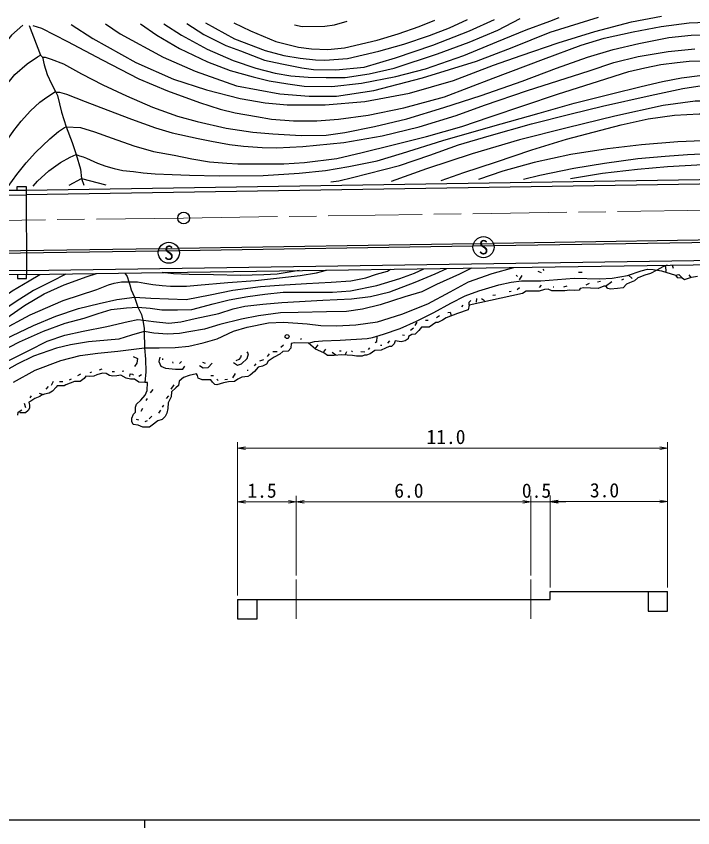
# Model space of a CAD drawing. Units: millimetres at full size, sheet at 1:1000, with parts at other scales. Extents: x 40000 to 680000, y 20000 to 380000.
# Drawn here: x 251614 to 338143, y 204000 to 307894 of the extents above; entities that cross this region are included whole.
import ezdxf
from ezdxf.enums import TextEntityAlignment as Align

# ---------------------------------------------------------------- set-up
doc = ezdxf.new("R2010")
doc.units = ezdxf.units.MM
doc.header["$LTSCALE"] = 1000
doc.linetypes.add('CHAIN', pattern=[18.5, 12, -1.5, 3.5, -1.5])
for name, color, linetype, lineweight in [('M-BGD', 7, 'Continuous', 25), ('M-BGD-EXST', 7, 'Continuous', 25), ('M-BMK', 2, 'CHAIN', 13), ('M-BMK-SRVR', 3, 'Continuous', 25), ('M-STR-HTXT', 7, 'Continuous', 13), ('M-STR-STR1', 1, 'Continuous', 25), ('M-TTL-BAND', 7, 'Continuous', 25)]:
    doc.layers.add(name, color=color, linetype=linetype, lineweight=lineweight)
doc.styles.add('ＭＳ ゴシック', font='')
doc.styles.get('ＭＳ ゴシック').set_extended_font_data('MS Gothic')

# ---------------------------------------------------------------- blocks, each defined once
blk = doc.blocks.new('open_arrow')
at = {"color": 0, "linetype": 'Continuous', "lineweight": -2}
blk.add_lwpolyline([(7.5, 1.25), (0, 0), (7.5, -1.25)], dxfattribs=at)

msp = doc.modelspace()

# ---------------------------------------------------------------- linework, layer by layer
at = {"layer": 'M-BGD'}
for p, q in [((258366, 286269), (259952, 287140)), ((259952, 287140), (263055, 286305)), ((251716, 286085), (252894, 286085)), ((251716, 285582), (251716, 286085)), ((252894, 286085), (252894, 285590)), ((310097, 278751), (272368, 278149)), ((310034, 278450), (272459, 277851)), ((312717, 278493), (310034, 278450)), ((310097, 278751), (312645, 278792)), ((269876, 278114), (235561, 277654)), ((269795, 277812), (235631, 277355)), ((272459, 277851), (269795, 277812)), ((269876, 278114), (272368, 278149)), ((318987, 275523), (319112, 275325)), ((334649, 275838), (334707, 275195)), ((335683, 275606), (335551, 275964)), ((252933, 274812), (246862, 274745)), ((251754, 274799), (251754, 274317)), ((251754, 274317), (252933, 274317)), ((252933, 274317), (252933, 274812)), ((315536, 274731), (315744, 274565)), ((315984, 274137), (316318, 274700)), ((318330, 275242), (318747, 275096)), ((323535, 275127), (324015, 275116)), ((329087, 274159), (329348, 274295)), ((330411, 274326), (329932, 274743)), ((337648, 274798), (337888, 274443)), ((318559, 273179), (318778, 273470)), ((320282, 273251), (320376, 273241)), ((321659, 273272), (322096, 273397)), ((324510, 273513), (324927, 273701)), ((325949, 273888), (326335, 273982)), ((326992, 273321), (327805, 273930)), ((312581, 272177), (312894, 272229)), ((314667, 272656), (314906, 272708)), ((315678, 272927), (315991, 273146)), ((310494, 271270), (310505, 271749)), ((311109, 271739), (311495, 271520)), ((308626, 270685), (308761, 270903)), ((305359, 269310), (305754, 269585)), ((302651, 268302), (302901, 268738)), ((303955, 269003), (304287, 269003)), ((301004, 267090), (301269, 267059)), ((302053, 267693), (302432, 268009)), ((288014, 266513), (288117, 266667)), ((299150, 266022), (299419, 266343)), ((284448, 264969), (284981, 264984)), ((285458, 265527), (285788, 265836)), ((289853, 265326), (290211, 265822)), ((290956, 264933), (291214, 265258)), ((292975, 265051), (293172, 265051)), ((293705, 264565), (293901, 264953)), ((294502, 265066), (294621, 264968)), ((295676, 264973), (296183, 264948)), ((296656, 265222), (296822, 265423)), ((298209, 265784), (298395, 265795)), ((270305, 264067), (270305, 263906)), ((282756, 263770), (283272, 263952)), ((283763, 264330), (284017, 264674)), ((292042, 264896), (292482, 264555)), ((271585, 263654), (271645, 263458)), ((272516, 263443), (272733, 263689)), ((275432, 263608), (275776, 263497)), ((282089, 263143), (282281, 263386)), ((259478, 261885), (259862, 262116)), ((261074, 262280), (261267, 262366)), ((262248, 262616), (262603, 262741)), ((263892, 262424), (264181, 262424)), ((265166, 262434), (265377, 262511)), ((267301, 261809), (267647, 262030)), ((276486, 261898), (276860, 261908)), ((279327, 261605), (279640, 262171)), ((281169, 262577), (281290, 262577)), ((256108, 260652), (256368, 261180)), ((257157, 261123), (257570, 261113)), ((258436, 261334), (258696, 261459)), ((277284, 261434), (277446, 261242)), ((278306, 261403), (278629, 261423)), ((255454, 260171), (255724, 260508)), ((269078, 260126), (268750, 259701)), ((271425, 260171), (271830, 260686)), ((253376, 259054), (253578, 259285)), ((254541, 259642), (255037, 259456)), ((268364, 258949), (268190, 258698)), ((270834, 258970), (271117, 259307)), ((252616, 258343), (252780, 257795)), ((270318, 257851), (270494, 258117)), ((267784, 257656), (267553, 257270)), ((268615, 256343), (268962, 256710)), ((269850, 257077), (270101, 257482)), ((266973, 256305), (267244, 256208)), ((268113, 255996), (268383, 256150))]:
    msp.add_line(p, q, dxfattribs=at)
for points in [[(258625, 306830), (261400, 305054), (266909, 301968), (271724, 299826), (275941, 298456), (280269, 297383), (283432, 296786), (286284, 296540), (291134, 296557), (296184, 296997), (301913, 298051), (307544, 299669), (312640, 301619), (316214, 302886), (320923, 304484), (325640, 305960), (330319, 307174), (334167, 307894)], [(263042, 306920), (264895, 305640), (270393, 302640), (274479, 300861), (279789, 299002), (285311, 297951), (289082, 297664), (292566, 297681), (297341, 298391), (303570, 300015), (310487, 302128), (315045, 303906), (319898, 305850), (326075, 307761)], [(267521, 306919), (269578, 305477), (272498, 303752), (276094, 302039), (278964, 300945), (281900, 300149), (283974, 299635), (286353, 299220), (288443, 298955), (291960, 298905), (295759, 299319), (300180, 300165), (303962, 301160), (308844, 302871), (313091, 304628), (316829, 306156), (319865, 307267), (321059, 307715)], [(270475, 306932), (272755, 305457), (276030, 303685), (279359, 302227), (282262, 301243), (284746, 300602), (286747, 300257), (288944, 300093), (291256, 300044), (293683, 300044), (296750, 300503), (299938, 301241), (305497, 303077), (309553, 304571), (313210, 306128), (316082, 307605)], [(252436, 306742), (250988, 305468), (249801, 303992), (248411, 301618), (247223, 299476), (246068, 297279), (245999, 296869)], [(253258, 306719), (254700, 302889), (254967, 302639), (255193, 301671), (255568, 300413), (256114, 299236), (256656, 298271), (256908, 297755), (257404, 295624), (258006, 293745), (258772, 291747), (259269, 290179), (259824, 288336), (259952, 287140), (260274, 286280)], [(253743, 306720), (254845, 306347), (258169, 304641), (262613, 302314), (267275, 299876), (270955, 298330), (275062, 296855), (277680, 296017), (279600, 295537), (282338, 295040), (284276, 294702), (287072, 294524), (290059, 294506), (292818, 294720), (296626, 295235), (301177, 296159), (306411, 297581), (312597, 299961), (319074, 302399), (323880, 304195), (326831, 305066), (330534, 305901), (334108, 306559), (337687, 307056), (341047, 307198)], [(273415, 306953), (275604, 305560), (278408, 304167), (280293, 303485), (283357, 302254), (285578, 301800), (288163, 301281), (289622, 301087), (292475, 301038), (296122, 301378), (300130, 302578), (304899, 304183), (309604, 306014), (312781, 307456)], [(275807, 307032), (279543, 304990), (283470, 303522), (285861, 302867), (287912, 302531), (289899, 302323), (291101, 302259), (293969, 302483), (298012, 303429), (301168, 304309), (304489, 305433), (307037, 306426), (309313, 307467)], [(279425, 307069), (281598, 306015), (284823, 304674), (287712, 303925), (289377, 303717), (291468, 303621), (293591, 303829), (297794, 304834), (300476, 305648), (303157, 306589), (305169, 307403)], [(287185, 306772), (288187, 306597), (291097, 306637), (292306, 306803), (293928, 307248)], [(254967, 302639), (255331, 302663), (256062, 302402), (257642, 301797), (259952, 300516), (262691, 299121), (265699, 297690), (269034, 296241), (272223, 295118), (274747, 294430), (278480, 293561), (281869, 293072), (284413, 292852), (288037, 292635), (291254, 292671), (293646, 293015), (297451, 293776), (301565, 294754), (306303, 296223), (311088, 297726), (316333, 299575), (320719, 301260), (324695, 302657), (327957, 303635), (331237, 304396), (335069, 305177), (337933, 305485), (342373, 305576)], [(256704, 298173), (257135, 298173), (258050, 297907), (260431, 296983), (263334, 295883), (266352, 294726), (269407, 293588), (271576, 292961), (274897, 292221), (276605, 291899), (278882, 291481), (280675, 291271), (283085, 291101), (284963, 291044), (288266, 291196), (293510, 291747), (298425, 292600), (303140, 293741), (307903, 295201), (311509, 296510), (317021, 298391), (324883, 300895), (328053, 301976), (331174, 302736), (335007, 303400), (338423, 303723)], [(248857, 295952), (249271, 297028), (249873, 298460), (251421, 300437), (252998, 301813), (254340, 302702), (254700, 302889)], [(258006, 293745), (259841, 293653), (261630, 293093), (263884, 292271), (266675, 291321), (269189, 290596), (271824, 290102), (274078, 289648), (276346, 289240), (278541, 289076), (279967, 288978), (285838, 289017), (288463, 289172), (292607, 289694), (295867, 290448), (299830, 291416), (304086, 292518), (308590, 293786), (312217, 295034), (320861, 297900), (326100, 299567), (329969, 300824), (332007, 301308), (334077, 301724), (336166, 301975), (337689, 302140), (340340, 302179)], [(259269, 290179), (259712, 290004), (260178, 289896), (260584, 289706), (262000, 289089), (263077, 288709), (264132, 288398), (265241, 288152), (266594, 288033), (267841, 287866), (269399, 287737), (271547, 287638), (273754, 287530), (277570, 287470), (283196, 287519), (287791, 287816), (291181, 288163), (294140, 288657), (297760, 289370), (301006, 290360), (306198, 291974), (312260, 293727), (318481, 295491), (322970, 296779), (327732, 297977), (331539, 298898), (334292, 299543), (336717, 299998), (339048, 300285)], [(248095, 287661), (248858, 288842), (249568, 290392), (250337, 291842), (251308, 293262), (252238, 294470), (253441, 295774), (254645, 296890), (255529, 297528), (256656, 298271)], [(291857, 286682), (292878, 286804), (294603, 287248), (300643, 288794), (304516, 290105), (308185, 291416), (312099, 292563), (317521, 294109), (322603, 295420), (326579, 296362), (332676, 297737), (336857, 298638), (339357, 299007), (343217, 298986), (346803, 298269), (352241, 296753), (356893, 295032), (361902, 292816), (364771, 291239), (367907, 289272), (370305, 287839)], [(368128, 287799), (364776, 289719), (359968, 291987), (354745, 294108), (350007, 295752), (346303, 296625), (343514, 297020), (338436, 297041), (334367, 296456), (328186, 295104), (322082, 293604), (315984, 292085), (309938, 290293), (304070, 288338), (299574, 286757)], [(305943, 286882), (308877, 287880), (312915, 289212), (317555, 290772), (322009, 292165), (328996, 294001), (332451, 294770), (335822, 295207), (338965, 295394), (344178, 295395), (347675, 294521), (352378, 293231), (355985, 291961), (360959, 289923), (365495, 287801)], [(250262, 285572), (250568, 286105), (251679, 287624), (252892, 289128), (254062, 290433), (255918, 292215), (257029, 293135), (257803, 293661), (258006, 293745)], [(361916, 287739), (359106, 288841), (354174, 290339), (350928, 291067), (347737, 291543), (345073, 291897), (341494, 292022), (336222, 291813), (331582, 291417), (327246, 290897), (322542, 290190), (317873, 289168), (313835, 288045), (310755, 286984)], [(253771, 286156), (254325, 286791), (255779, 288111), (257295, 289183), (258497, 289865), (259269, 290179)], [(316499, 287026), (318580, 287567), (322951, 288461), (326854, 289085), (331100, 289688), (334596, 290000), (337489, 290208), (341069, 290354), (346385, 290250), (349382, 289834), (352711, 289127), (356249, 288253), (358039, 287567)], [(352517, 287608), (349644, 288132), (346834, 288530), (344254, 288844), (342388, 288949), (339452, 288886), (334922, 288635), (331077, 288277), (326610, 287774), (322499, 287082)], [(252894, 285590), (249348, 285566), (249348, 284983), (252896, 285024)], [(252931, 275355), (238583, 275104), (220871, 274912), (202802, 274576), (193008, 274407), (173423, 271883), (157305, 272094), (146078, 273864), (132082, 276476), (115716, 279017)], [(350157, 279386), (349277, 279375), (312645, 278792)], [(350087, 279085), (349281, 279075), (312717, 278493)], [(309850, 275658), (308290, 274887), (305371, 273536), (303484, 272627), (301329, 271975), (298176, 270930), (295902, 270397), (293875, 270107), (291301, 270051), (287653, 269986), (285433, 269921), (282614, 269551), (280418, 269117), (277655, 268415), (275693, 267829), (273682, 267483), (272512, 267289), (270976, 267193), (269215, 267306), (267992, 267523), (266340, 267063), (264740, 266564), (263282, 266428), (260877, 266203), (258565, 265840), (256747, 265398), (253841, 264383), (251718, 263362), (249245, 262002)], [(249583, 267601), (253379, 269653), (257605, 271486), (261908, 272920), (263433, 273521), (264152, 273718), (265070, 273873), (266002, 273901), (267137, 273888), (268055, 273704), (269085, 273563), (270285, 273422), (271357, 273351), (273390, 273323), (274805, 273479), (278659, 273818), (282207, 274072), (285270, 274411), (287942, 274694), (290003, 275046), (291315, 275382)], [(249659, 264983), (252015, 266230), (255119, 267586), (257864, 268615), (260292, 269228), (262102, 269836), (263771, 270335), (265705, 270569), (267171, 270631), (268736, 270538), (270249, 270319), (272261, 270288), (274071, 270351), (276816, 271068), (278852, 271598), (281223, 272019), (283406, 272315), (285746, 272580), (290136, 272549), (292085, 272565), (294347, 272752), (297752, 273439), (300682, 274319), (302541, 274998), (303758, 275567)], [(250134, 266544), (253831, 268311), (256672, 269485), (259565, 270463), (262210, 271106), (264475, 271617), (266729, 271925), (268833, 271793), (273369, 271613), (276407, 272246), (279306, 272816), (282871, 273313), (285242, 273459), (288720, 273664), (291882, 273869), (294425, 274029), (296339, 274409), (297712, 274862), (299109, 275271), (299471, 275503)], [(250580, 263760), (253229, 265100), (255560, 266313), (257827, 267079), (260189, 267557), (263222, 268164), (265936, 268802), (267159, 269085), (267896, 268973), (269178, 268796), (271116, 268604), (272675, 268765), (274486, 269197), (277546, 269854), (279346, 270431), (280869, 270784), (283160, 271024), (285568, 271264), (290813, 271553), (294483, 271729), (296907, 272034), (299406, 272611), (302659, 273860), (305215, 274905), (306689, 275611)], [(251258, 261064), (254020, 262581), (257330, 263824), (259810, 264457), (262070, 264780), (264605, 265022), (268006, 265430), (269905, 265462), (271928, 265472), (273685, 265667), (275540, 266074), (277314, 266578), (279397, 267570), (281160, 268093), (283877, 268630), (285781, 268711), (288808, 268500), (290587, 268305), (292556, 268272), (295046, 268370), (297834, 268778), (300926, 269738), (304245, 271071), (307132, 272621), (309459, 273890), (312507, 274966), (315257, 275738)], [(334886, 276030), (334315, 275818), (333559, 275383), (332725, 274966), (332013, 274729), (331258, 274465), (331124, 274410), (330702, 273998), (330035, 273778), (329674, 273576), (329253, 273137), (328523, 273049), (327636, 272961), (327267, 273040), (327030, 273321), (326754, 273320), (326051, 273039), (325067, 273066), (324215, 273110), (323749, 273022), (323609, 272829), (322967, 272802), (322361, 272829), (321795, 272740), (320117, 272722), (319633, 272968), (319185, 272915), (318509, 272687), (316848, 272687), (316352, 272387), (309559, 270915), (309435, 270287), (308072, 269818), (306606, 269284), (306145, 268974), (305543, 268691), (305295, 268682), (304410, 268071), (303454, 268071), (303108, 267655), (302630, 267204), (302196, 267160), (301798, 266912), (301745, 266593), (301380, 266335), (300848, 266220), (300069, 266352), (299936, 265945), (299609, 265627), (299325, 265609), (298847, 265379), (298281, 265140), (297480, 265112), (296869, 264687), (296417, 264501), (296178, 264519), (295859, 264377), (295142, 264377), (294629, 264457), (293274, 264527), (292287, 264474), (291429, 264474), (290959, 264793), (289897, 265288), (289004, 266048), (287212, 266084), (286786, 265995), (286750, 265398), (286393, 264997), (285706, 264961), (285331, 264649), (284615, 264227), (283839, 263746), (283607, 263336), (283125, 263077), (282572, 262988), (282072, 262417), (281528, 261944), (281249, 261756), (280464, 261702), (279946, 261426), (279527, 261140), (278742, 261069), (278144, 260944), (277252, 260694), (276999, 260730), (276704, 261042), (276517, 261336), (275410, 261336), (274902, 261568), (274804, 261907), (274679, 262130), (273742, 261916), (273010, 261648), (272454, 261174), (272356, 260630), (272035, 260300), (271464, 259809), (271419, 259148), (271026, 258416), (270990, 257685), (270892, 257088), (270660, 256651), (270285, 256258), (269705, 256080), (269536, 255964), (269187, 255658), (268660, 255284), (267804, 255293), (267215, 255542), (266590, 255640), (266385, 256015), (266394, 256434), (266608, 256960), (266867, 257204), (266876, 257829), (267001, 258239), (267545, 258729), (268116, 259371), (268366, 259996), (268420, 260994), (268046, 261010), (267311, 261051), (266731, 261443), (266231, 261416), (265687, 261568), (265000, 261924), (264465, 261853), (263965, 261800), (263544, 261910), (263132, 262152), (262662, 262215), (261932, 261991), (261525, 261816), (261027, 261776), (260526, 261830), (260287, 261501), (259803, 261130), (259046, 261117), (258527, 260933), (257976, 260714), (257758, 260592), (256858, 260592), (256715, 260391), (256258, 259907), (255806, 259652), (255214, 259513), (254859, 259399), (254639, 259216), (253994, 258952), (253493, 258625), (253206, 258491), (253331, 258110), (253318, 257721), (253125, 257412), (252794, 257130), (252091, 257112)], [(287782, 275330), (284970, 274882), (283280, 274796), (280290, 274711), (276844, 274796), (273713, 274839), (271744, 274917), (270284, 275070)], [(289004, 266048), (289760, 266271), (290773, 266323), (293040, 266426), (296491, 266632), (297161, 266786), (298607, 267183), (300737, 267921), (302797, 268865), (305047, 269981), (307182, 271151), (309019, 272078), (310788, 272730), (313351, 273487), (314914, 273848), (316219, 274002), (318726, 274036), (322974, 274346), (326254, 274295), (327855, 274382), (329778, 274691), (331547, 275291), (332337, 275514), (333062, 275463), (334127, 275291), (335947, 274742), (336161, 274427), (336781, 274418), (337092, 274211), (337980, 274470), (338731, 274608)], [(231081, 256601), (234437, 259496), (237417, 262198), (240313, 264735), (242893, 266715), (245607, 268902), (248545, 270914), (251079, 272727), (253284, 274032), (254613, 274837)], [(257950, 274886), (256122, 273916), (253806, 272787), (251615, 271392), (249253, 269811), (246309, 267775), (243166, 265498), (240319, 263183), (237636, 260975), (235223, 258911), (232639, 256578)], [(234425, 256675), (236992, 258921), (239351, 261012), (242183, 263300), (244214, 264855), (246726, 266738), (249530, 268676), (252690, 270873), (255188, 272337), (257727, 273522), (260702, 274571), (261860, 274945)], [(265503, 274999), (265815, 274579), (266002, 273901), (266155, 273524), (266320, 272880), (266729, 271925), (267171, 270631), (267642, 269698), (267802, 268987), (267997, 267904), (267992, 267523), (268028, 265430), (268137, 263991), (268203, 262389), (268046, 261010)], [(335947, 274742), (336347, 274835), (336781, 274418)], [(309559, 270915), (309543, 271268), (309762, 271497)], [(306813, 269974), (307120, 270005), (307234, 269580)], [(297515, 266126), (297743, 266270), (297784, 266849)], [(279399, 263548), (279925, 263224), (280442, 263376), (281161, 264075), (281323, 264672), (281141, 264935)], [(266579, 264348), (267106, 264065), (267045, 263488), (266721, 263043)], [(269962, 264247), (269841, 263690), (270114, 263113), (270722, 262850), (271968, 262708), (272940, 262698), (273173, 263113)], [(280371, 264470), (280289, 264199), (280084, 263948), (279715, 263779)], [(275040, 263174), (275516, 262880), (276164, 262931), (276661, 263498)], [(266156, 261780), (266195, 262117), (266474, 262078), (266599, 261924)], [(251802, 256832), (251841, 257206), (252349, 257498)], [(279925, 233240), (319925, 233240), (319925, 234240), (334925, 234240)], [(332425, 234240), (332425, 231740), (334925, 231740), (334925, 234240)], [(279925, 233240), (279925, 230740), (282425, 230740), (282425, 233240)]]:
    msp.add_lwpolyline(points, dxfattribs=at)
msp.add_circle((286252, 266879), 250, dxfattribs=at)
at = {"layer": 'M-BGD-EXST'}
for centre in [(311378, 278325), (271130, 277613)]:
    msp.add_circle(centre, 1350, dxfattribs=at)
at = {"layer": 'M-BMK'}
for p, q in [((287425, 235784), (287425, 230740)), ((317425, 235784), (317425, 230740))]:
    msp.add_line(p, q, dxfattribs=at)
msp.add_lwpolyline([(74793, 296502), (84089, 293867), (92203, 291512), (100805, 289247), (107432, 287599), (110469, 286868), (113151, 286425), (117544, 285468), (123357, 284463), (130709, 283269), (137740, 282493), (144983, 281798), (147924, 281640), (155022, 281241), (161201, 280990), (167630, 280882), (173108, 280894), (187864, 280998), (273025, 282056), (373064, 283555)], dxfattribs=at)
at = {"layer": 'M-BMK-SRVR'}
msp.add_circle((273025, 282056), 750, dxfattribs=at)
msp.add_circle((273025, 282056), 750, dxfattribs=at)
at = {"layer": 'M-STR-HTXT'}
for p, q in [((279925, 233740), (279925, 253357)), ((334925, 252607), (279925, 252607)), ((334925, 234740), (334925, 253357)), ((287425, 236284), (287425, 246480)), ((317425, 236284), (317425, 246480)), ((319925, 234740), (319925, 246525)), ((287425, 245730), (279925, 245730)), ((317425, 245730), (287425, 245730)), ((321925, 245730), (315425, 245730)), ((334925, 245775), (319925, 245775))]:
    msp.add_line(p, q, dxfattribs=at)
at = {"layer": 'M-STR-STR1'}
msp.add_line((252894, 285590), (252933, 274812), dxfattribs=at)
for points in [[(387684, 287591), (363210, 287329), (252894, 285590)], [(387691, 287025), (363218, 286763), (252896, 285024)], [(252931, 275355), (341129, 276665), (387814, 277390)], [(252933, 274812), (341138, 276123), (387821, 276847)]]:
    msp.add_lwpolyline(points, dxfattribs=at)
at = {"layer": 'M-TTL-BAND'}
for p, q in [((40000, 205000), (579000, 205000)), ((268000, 205000), (268000, 204000))]:
    msp.add_line(p, q, dxfattribs=at)

# ---------------------------------------------------------------- block references
at = {"layer": 'M-STR-HTXT', "xscale": 133, "yscale": 133}
for p in [(279925, 252607), (279925, 245730), (287425, 245730), (319925, 245775), (319925, 245730)]:
    msp.add_blockref('open_arrow', p, dxfattribs=at)
at = {"layer": 'M-STR-HTXT', "xscale": 133, "yscale": 133, "rotation": 180}
for p in [(334925, 252607), (287425, 245730), (317425, 245730), (317425, 245730), (334925, 245775)]:
    msp.add_blockref('open_arrow', p, dxfattribs=at)

# ---------------------------------------------------------------- texts
at = {"layer": 'M-BGD-EXST', "style": 'ＭＳ ゴシック'}
for p in [(271130, 277613), (311378, 278325)]:
    msp.add_text('S', height=1833, dxfattribs=at).set_placement(p, align=Align.MIDDLE_CENTER)
at = {"layer": 'M-STR-HTXT', "style": 'ＭＳ ゴシック'}
for s, p in [('11.0', (306580, 254044)), ('1.5', (283050, 247168)), ('6.0', (301837, 247168)), ('0.5', (318157, 247168)), ('3.0', (326856, 247212))]:
    msp.add_text(s, height=1833, dxfattribs=at).set_placement(p, align=Align.MIDDLE_CENTER)

doc.saveas('drawing.dxf')
